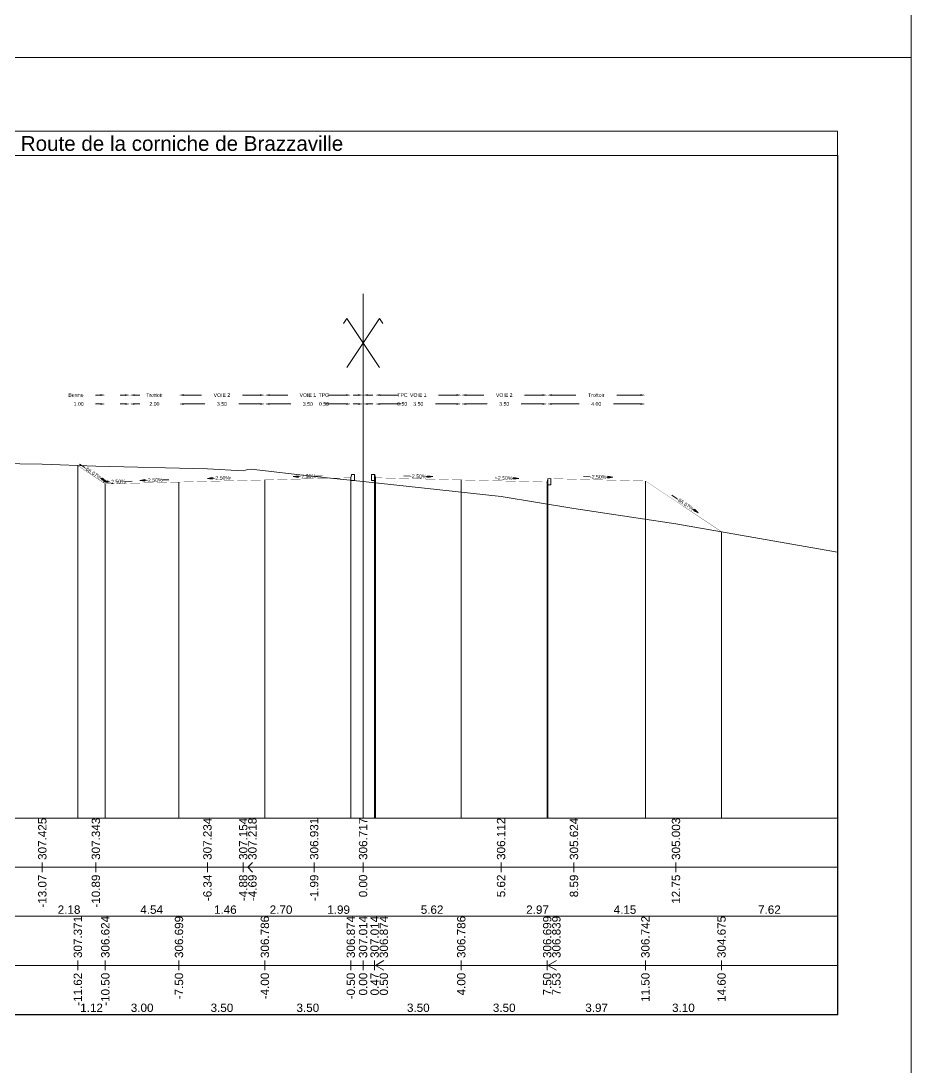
# Model space of a CAD drawing. Extents: x 0 to 74, y -372 to 1003.
# Drawn here: x 23.14 to 59.4, y -329.48 to -286.83 of the extents above; entities that cross this region are included whole.
import ezdxf
from ezdxf.enums import TextEntityAlignment as Align

# ---------------------------------------------------------------- set-up
doc = ezdxf.new("R2010")
doc.units = 0
doc.header["$LTSCALE"] = 2
doc.header["$PDSIZE"] = -0.004
doc.layers.get('0').update_dxf_attribs({"lineweight": 0})
for name, color, linetype, lineweight in [('Route - Profils type - PT DEB TRT BERME', 5, 'Continuous', 0), ('Route - Profils type - PT REM TRT', 5, 'Continuous', 0), ('Route - Route de la corniche de Brazzaville - PT - Cadre_P104', 7, 'Continuous', 0), ('Route - Route de la corniche de Brazzaville - PT - Terrain_P104', 5, 'Continuous', 0)]:
    doc.layers.add(name, color=color, linetype=linetype, lineweight=lineweight)
doc.styles.add('CadreTitre', font='arial.ttf', dxfattribs={"height": 0.003})
doc.styles.add('Cotation', font='arial.ttf')
doc.styles.add('CoteTitre', font='arial.ttf', dxfattribs={"height": 0.0017})
doc.styles.add('CoteTitreA', font='arial.ttf', dxfattribs={"height": 0.0017})
doc.styles.add('CoteVert', font='arial.ttf', dxfattribs={"height": 0.0017})
doc.styles.add('CoteVertA', font='arial.ttf', dxfattribs={"height": 0.0017})
doc.dimstyles.new('BRAZZAVILLE', dxfattribs={"dimtxt": 0.15, "dimasz": 0.2, "dimexe": 0.5, "dimexo": 0.5, "dimgap": 0.5, "dimtad": 0, "dimzin": 0, "dimdsep": 46, "dimtxsty": 'Cotation', "dimsah": 1, "dimcen": 0.1, "dimse1": 1, "dimse2": 1, "dimclrd": 1, "dimclre": 256, "dimclrt": 1, "dimaunit": 2, "dimazin": 0, "dimtfac": 1, "dimtdec": 4, "dimtofl": 0, "dimtmove": 0, "dimatfit": 1, "dimfxl": 1, "dimtolj": 1, "dimtzin": 0, "dimlwd": 0, "dimlwe": 0, "dimarcsym": 0})

# ---------------------------------------------------------------- blocks, each defined once
blk = doc.blocks.new('*D669')
at = {"layer": 'Defpoints', "color": 0, "transparency": 16777216}
for p in [(37.576, -302.444), (37.576, -302.448), (37.076, -305.444)]:
    blk.add_point(p, dxfattribs=at)
at = {"layer": 'Route - Profils type - PT REM TRT', "color": 1, "lineweight": 0, "transparency": 16777216}
for p, q in [((36.876, -302.448), (36.676, -302.448)), ((37.776, -302.448), (37.976, -302.448))]:
    blk.add_line(p, q, dxfattribs=at)
at = {"layer": 'Route - Profils type - PT REM TRT', "color": 1, "transparency": 16777216}
for points in [[(36.876, -302.415), (36.876, -302.481), (37.076, -302.448)], [(37.776, -302.415), (37.776, -302.481), (37.576, -302.448)]]:
    blk.add_solid(points, dxfattribs=at)
at = {"layer": 'Route - Profils type - PT REM TRT', "color": 1, "transparency": 16777216, "insert": (38.671, -302.448), "char_height": 0.15, "attachment_point": 5, "style": 'Cotation'}
blk.add_mtext('\\A1;0.50', dxfattribs=at)
blk = doc.blocks.new('*D670')
at = {"layer": 'Defpoints', "color": 0, "transparency": 16777216}
for p in [(37.576, -302.444), (41.076, -302.444), (41.076, -302.448)]:
    blk.add_point(p, dxfattribs=at)
at = {"layer": 'Route - Profils type - PT REM TRT', "color": 1, "lineweight": 0, "transparency": 16777216}
for p, q in [((37.776, -302.448), (38.632, -302.448)), ((40.876, -302.448), (40.021, -302.448))]:
    blk.add_line(p, q, dxfattribs=at)
at = {"layer": 'Route - Profils type - PT REM TRT', "color": 1, "transparency": 16777216}
for points in [[(37.776, -302.415), (37.776, -302.481), (37.576, -302.448)], [(40.876, -302.415), (40.876, -302.481), (41.076, -302.448)]]:
    blk.add_solid(points, dxfattribs=at)
at = {"layer": 'Route - Profils type - PT REM TRT', "color": 1, "transparency": 16777216, "insert": (39.326, -302.448), "char_height": 0.15, "attachment_point": 5, "style": 'Cotation'}
blk.add_mtext('\\A1;3.50', dxfattribs=at)
blk = doc.blocks.new('*D671')
at = {"layer": 'Defpoints', "color": 0, "transparency": 16777216}
for p in [(41.076, -302.444), (44.576, -302.444), (44.576, -302.448)]:
    blk.add_point(p, dxfattribs=at)
at = {"layer": 'Route - Profils type - PT REM TRT', "color": 1, "lineweight": 0, "transparency": 16777216}
for p, q in [((41.276, -302.448), (42.132, -302.448)), ((44.376, -302.448), (43.521, -302.448))]:
    blk.add_line(p, q, dxfattribs=at)
at = {"layer": 'Route - Profils type - PT REM TRT', "color": 1, "transparency": 16777216}
for points in [[(41.276, -302.415), (41.276, -302.481), (41.076, -302.448)], [(44.376, -302.415), (44.376, -302.481), (44.576, -302.448)]]:
    blk.add_solid(points, dxfattribs=at)
at = {"layer": 'Route - Profils type - PT REM TRT', "color": 1, "transparency": 16777216, "insert": (42.826, -302.448), "char_height": 0.15, "attachment_point": 5, "style": 'Cotation'}
blk.add_mtext('\\A1;3.50', dxfattribs=at)
blk = doc.blocks.new('*D672')
at = {"layer": 'Defpoints', "color": 0, "transparency": 16777216}
for p in [(44.576, -302.444), (48.576, -302.444), (48.576, -302.448)]:
    blk.add_point(p, dxfattribs=at)
at = {"layer": 'Route - Profils type - PT REM TRT', "color": 1, "lineweight": 0, "transparency": 16777216}
for p, q in [((44.776, -302.448), (45.878, -302.448)), ((48.376, -302.448), (47.274, -302.448))]:
    blk.add_line(p, q, dxfattribs=at)
at = {"layer": 'Route - Profils type - PT REM TRT', "color": 1, "transparency": 16777216}
for points in [[(44.776, -302.415), (44.776, -302.481), (44.576, -302.448)], [(48.376, -302.415), (48.376, -302.481), (48.576, -302.448)]]:
    blk.add_solid(points, dxfattribs=at)
at = {"layer": 'Route - Profils type - PT REM TRT', "color": 1, "transparency": 16777216, "insert": (46.576, -302.448), "char_height": 0.15, "attachment_point": 5, "style": 'Cotation'}
blk.add_mtext('\\A1;4.00', dxfattribs=at)
blk = doc.blocks.new('*D673')
at = {"layer": 'Defpoints', "color": 0, "transparency": 16777216}
for p in [(37.576, -302.085), (37.576, -302.644), (37.076, -305.444)]:
    blk.add_point(p, dxfattribs=at)
at = {"layer": 'Route - Profils type - PT REM TRT', "color": 1, "lineweight": 0, "transparency": 16777216}
for p, q in [((36.876, -302.085), (36.676, -302.085)), ((37.776, -302.085), (37.976, -302.085))]:
    blk.add_line(p, q, dxfattribs=at)
at = {"layer": 'Route - Profils type - PT REM TRT', "color": 1, "transparency": 16777216}
for points in [[(36.876, -302.051), (36.876, -302.118), (37.076, -302.085)], [(37.776, -302.051), (37.776, -302.118), (37.576, -302.085)]]:
    blk.add_solid(points, dxfattribs=at)
at = {"layer": 'Route - Profils type - PT REM TRT', "color": 1, "transparency": 16777216, "insert": (38.679, -302.085), "char_height": 0.15, "attachment_point": 5, "style": 'Cotation'}
blk.add_mtext('\\A1;TPC', dxfattribs=at)
blk = doc.blocks.new('*D674')
at = {"layer": 'Defpoints', "color": 0, "transparency": 16777216}
for p in [(41.076, -302.085), (37.576, -302.644), (41.076, -302.444)]:
    blk.add_point(p, dxfattribs=at)
at = {"layer": 'Route - Profils type - PT REM TRT', "color": 1, "lineweight": 0, "transparency": 16777216}
for p, q in [((37.776, -302.085), (38.508, -302.085)), ((40.876, -302.085), (40.144, -302.085))]:
    blk.add_line(p, q, dxfattribs=at)
at = {"layer": 'Route - Profils type - PT REM TRT', "color": 1, "transparency": 16777216}
for points in [[(37.776, -302.051), (37.776, -302.118), (37.576, -302.085)], [(40.876, -302.051), (40.876, -302.118), (41.076, -302.085)]]:
    blk.add_solid(points, dxfattribs=at)
at = {"layer": 'Route - Profils type - PT REM TRT', "color": 1, "transparency": 16777216, "insert": (39.326, -302.085), "char_height": 0.15, "attachment_point": 5, "style": 'Cotation'}
blk.add_mtext('\\A1;VOIE 1', dxfattribs=at)
blk = doc.blocks.new('*D675')
at = {"layer": 'Defpoints', "color": 0, "transparency": 16777216}
for p in [(44.576, -302.085), (41.076, -302.444), (44.576, -302.444)]:
    blk.add_point(p, dxfattribs=at)
at = {"layer": 'Route - Profils type - PT REM TRT', "color": 1, "lineweight": 0, "transparency": 16777216}
for p, q in [((41.276, -302.085), (41.994, -302.085)), ((44.376, -302.085), (43.658, -302.085))]:
    blk.add_line(p, q, dxfattribs=at)
at = {"layer": 'Route - Profils type - PT REM TRT', "color": 1, "transparency": 16777216}
for points in [[(41.276, -302.051), (41.276, -302.118), (41.076, -302.085)], [(44.376, -302.051), (44.376, -302.118), (44.576, -302.085)]]:
    blk.add_solid(points, dxfattribs=at)
at = {"layer": 'Route - Profils type - PT REM TRT', "color": 1, "transparency": 16777216, "insert": (42.826, -302.085), "char_height": 0.15, "attachment_point": 5, "style": 'Cotation'}
blk.add_mtext('\\A1;VOIE 2', dxfattribs=at)
blk = doc.blocks.new('*D676')
at = {"layer": 'Defpoints', "color": 0, "transparency": 16777216}
for p in [(48.576, -302.085), (44.576, -302.444), (48.576, -302.444)]:
    blk.add_point(p, dxfattribs=at)
at = {"layer": 'Route - Profils type - PT REM TRT', "color": 1, "lineweight": 0, "transparency": 16777216}
for p, q in [((44.776, -302.085), (45.745, -302.085)), ((48.376, -302.085), (47.407, -302.085))]:
    blk.add_line(p, q, dxfattribs=at)
at = {"layer": 'Route - Profils type - PT REM TRT', "color": 1, "transparency": 16777216}
for points in [[(44.776, -302.051), (44.776, -302.118), (44.576, -302.085)], [(48.376, -302.051), (48.376, -302.118), (48.576, -302.085)]]:
    blk.add_solid(points, dxfattribs=at)
at = {"layer": 'Route - Profils type - PT REM TRT', "color": 1, "transparency": 16777216, "insert": (46.576, -302.085), "char_height": 0.15, "attachment_point": 5, "style": 'Cotation'}
blk.add_mtext('\\A1;Trottoir', dxfattribs=at)
blk = doc.blocks.new('MENSURA_COTEPENTE_197')
at = {"layer": 'Route - Profils type - PT REM TRT', "linetype": 'Continuous', "lineweight": 0}
blk.add_hatch(color=1, dxfattribs=at).paths.add_polyline_path([(0.19859, -5.96555), (0.1996, -5.9654), (0.1986, -5.9652)])
at = {"layer": 'Route - Profils type - PT REM TRT', "color": 1, "linetype": 'Continuous', "lineweight": 0}
for p, q in [((0.19499, -5.96528), (0.19369, -5.96525)), ((0.1986, -5.96537), (0.1983, -5.96537))]:
    blk.add_line(p, q, dxfattribs=at)
at = {"layer": 'Route - Profils type - PT REM TRT', "color": 1, "linetype": 'Continuous', "lineweight": 0, "flags": 128}
blk.add_lwpolyline([(0.19859, -5.96555), (0.1996, -5.9654), (0.1986, -5.9652), (0.19859, -5.96555)], close=True, dxfattribs=at)
at = {"layer": 'Route - Profils type - PT REM TRT', "color": 1, "style": 'Cotation'}
blk.add_text('-2.50%', height=0.00075, rotation=358.5679, dxfattribs=at).set_placement((0.19664, -5.96533), align=Align.MIDDLE_CENTER)
blk = doc.blocks.new('MENSURA_COTEPENTE_198')
at = {"layer": 'Route - Profils type - PT REM TRT', "linetype": 'Continuous', "lineweight": 0}
blk.add_hatch(color=1, dxfattribs=at).paths.add_polyline_path([(0.2161, -5.9659), (0.2171, -5.96575), (0.21611, -5.96555)])
at = {"layer": 'Route - Profils type - PT REM TRT', "color": 1, "linetype": 'Continuous', "lineweight": 0}
for p, q in [((0.21249, -5.96564), (0.21236, -5.96563)), ((0.2161, -5.96573), (0.2158, -5.96572))]:
    blk.add_line(p, q, dxfattribs=at)
at = {"layer": 'Route - Profils type - PT REM TRT', "color": 1, "linetype": 'Continuous', "lineweight": 0, "flags": 128}
blk.add_lwpolyline([(0.2161, -5.9659), (0.2171, -5.96575), (0.21611, -5.96555), (0.2161, -5.9659)], close=True, dxfattribs=at)
at = {"layer": 'Route - Profils type - PT REM TRT', "color": 1, "style": 'Cotation'}
blk.add_text('-2.50%', height=0.00075, rotation=358.5679, dxfattribs=at).set_placement((0.21415, -5.96568), align=Align.MIDDLE_CENTER)
blk = doc.blocks.new('MENSURA_COTEPENTE_199')
at = {"layer": 'Route - Profils type - PT REM TRT', "linetype": 'Continuous', "lineweight": 0}
blk.add_hatch(color=1, dxfattribs=at).paths.add_polyline_path([(0.25272, -5.97236), (0.25365, -5.97276), (0.25292, -5.97206)])
at = {"layer": 'Route - Profils type - PT REM TRT', "color": 1, "linetype": 'Continuous', "lineweight": 0}
for p, q in [((0.24934, -5.96989), (0.24826, -5.96917)), ((0.25282, -5.97221), (0.25257, -5.97204))]:
    blk.add_line(p, q, dxfattribs=at)
at = {"layer": 'Route - Profils type - PT REM TRT', "color": 1, "linetype": 'Continuous', "lineweight": 0, "flags": 128}
blk.add_lwpolyline([(0.25272, -5.97236), (0.25365, -5.97276), (0.25292, -5.97206), (0.25272, -5.97236)], close=True, dxfattribs=at)
at = {"layer": 'Route - Profils type - PT REM TRT', "color": 1, "style": 'Cotation'}
blk.add_text('-66.67%', height=0.00075, rotation=326.3098, dxfattribs=at).set_placement((0.25096, -5.97097), align=Align.MIDDLE_CENTER)
blk = doc.blocks.new('MENSURA_COTEPENTE_200')
at = {"layer": 'Route - Profils type - PT REM TRT', "linetype": 'Continuous', "lineweight": 0}
blk.add_hatch(color=1, dxfattribs=at).paths.add_polyline_path([(0.23522, -5.96568), (0.23623, -5.96552), (0.23523, -5.96532)])
at = {"layer": 'Route - Profils type - PT REM TRT', "color": 1, "linetype": 'Continuous', "lineweight": 0}
for p, q in [((0.23161, -5.96541), (0.23031, -5.96538)), ((0.23523, -5.9655), (0.23493, -5.96549))]:
    blk.add_line(p, q, dxfattribs=at)
at = {"layer": 'Route - Profils type - PT REM TRT', "color": 1, "linetype": 'Continuous', "lineweight": 0, "flags": 128}
blk.add_lwpolyline([(0.23522, -5.96568), (0.23623, -5.96552), (0.23523, -5.96532), (0.23522, -5.96568)], close=True, dxfattribs=at)
at = {"layer": 'Route - Profils type - PT REM TRT', "color": 1, "style": 'Cotation'}
blk.add_text('-2.50%', height=0.00075, rotation=358.5679, dxfattribs=at).set_placement((0.23327, -5.96545), align=Align.MIDDLE_CENTER)
blk = doc.blocks.new('T2', base_point=(-6.713, 11.473))
at = {"linetype": 'Continuous', "flags": 128}
blk.add_lwpolyline([(-6.837, 11.703), (-6.863, 11.583), (-6.863, 11.473), (-6.713, 11.473), (-6.713, 11.723), (-6.818, 11.719, 0.339869)], format="xyb", close=True, dxfattribs=at)
blk = doc.blocks.new('T2__mirroredMSX', base_point=(-6.713, 11.473))
at = {"linetype": 'Continuous', "flags": 128}
blk.add_lwpolyline([(-6.837, 11.703), (-6.863, 11.583), (-6.863, 11.473), (-6.713, 11.473), (-6.713, 11.723), (-6.818, 11.719, 0.339869)], format="xyb", close=True, dxfattribs=at)
blk = doc.blocks.new('*D681')
at = {"layer": 'Defpoints', "color": 0, "transparency": 16777216}
for p in [(36.576, -302.444), (36.576, -302.448), (37.076, -305.444)]:
    blk.add_point(p, dxfattribs=at)
at = {"layer": 'Route - Profils type - PT DEB TRT BERME', "color": 1, "lineweight": 0, "transparency": 16777216}
for p, q in [((36.376, -302.448), (36.176, -302.448)), ((37.276, -302.448), (37.476, -302.448))]:
    blk.add_line(p, q, dxfattribs=at)
at = {"layer": 'Route - Profils type - PT DEB TRT BERME', "color": 1, "transparency": 16777216}
for points in [[(36.376, -302.415), (36.376, -302.481), (36.576, -302.448)], [(37.276, -302.415), (37.276, -302.481), (37.076, -302.448)]]:
    blk.add_solid(points, dxfattribs=at)
at = {"layer": 'Route - Profils type - PT DEB TRT BERME', "color": 1, "transparency": 16777216, "insert": (35.481, -302.448), "char_height": 0.15, "attachment_point": 5, "style": 'Cotation'}
blk.add_mtext('\\A1;0.50', dxfattribs=at)
blk = doc.blocks.new('*D682')
at = {"layer": 'Defpoints', "color": 0, "transparency": 16777216}
for p in [(33.076, -302.444), (33.076, -302.448), (36.576, -302.444)]:
    blk.add_point(p, dxfattribs=at)
at = {"layer": 'Route - Profils type - PT DEB TRT BERME', "color": 1, "lineweight": 0, "transparency": 16777216}
for p, q in [((33.276, -302.448), (34.132, -302.448)), ((36.376, -302.448), (35.521, -302.448))]:
    blk.add_line(p, q, dxfattribs=at)
at = {"layer": 'Route - Profils type - PT DEB TRT BERME', "color": 1, "transparency": 16777216}
for points in [[(33.276, -302.415), (33.276, -302.481), (33.076, -302.448)], [(36.376, -302.415), (36.376, -302.481), (36.576, -302.448)]]:
    blk.add_solid(points, dxfattribs=at)
at = {"layer": 'Route - Profils type - PT DEB TRT BERME', "color": 1, "transparency": 16777216, "insert": (34.826, -302.448), "char_height": 0.15, "attachment_point": 5, "style": 'Cotation'}
blk.add_mtext('\\A1;3.50', dxfattribs=at)
blk = doc.blocks.new('*D683')
at = {"layer": 'Defpoints', "color": 0, "transparency": 16777216}
for p in [(29.576, -302.444), (29.576, -302.448), (33.076, -302.444)]:
    blk.add_point(p, dxfattribs=at)
at = {"layer": 'Route - Profils type - PT DEB TRT BERME', "color": 1, "lineweight": 0, "transparency": 16777216}
for p, q in [((29.776, -302.448), (30.632, -302.448)), ((32.876, -302.448), (32.021, -302.448))]:
    blk.add_line(p, q, dxfattribs=at)
at = {"layer": 'Route - Profils type - PT DEB TRT BERME', "color": 1, "transparency": 16777216}
for points in [[(29.776, -302.415), (29.776, -302.481), (29.576, -302.448)], [(32.876, -302.415), (32.876, -302.481), (33.076, -302.448)]]:
    blk.add_solid(points, dxfattribs=at)
at = {"layer": 'Route - Profils type - PT DEB TRT BERME', "color": 1, "transparency": 16777216, "insert": (31.326, -302.448), "char_height": 0.15, "attachment_point": 5, "style": 'Cotation'}
blk.add_mtext('\\A1;3.50', dxfattribs=at)
blk = doc.blocks.new('*D684')
at = {"layer": 'Defpoints', "color": 0, "transparency": 16777216}
for p in [(36.576, -302.085), (36.576, -302.644), (37.076, -305.444)]:
    blk.add_point(p, dxfattribs=at)
at = {"layer": 'Route - Profils type - PT DEB TRT BERME', "color": 1, "lineweight": 0, "transparency": 16777216}
for p, q in [((36.376, -302.085), (36.176, -302.085)), ((37.276, -302.085), (37.476, -302.085))]:
    blk.add_line(p, q, dxfattribs=at)
at = {"layer": 'Route - Profils type - PT DEB TRT BERME', "color": 1, "transparency": 16777216}
for points in [[(36.376, -302.051), (36.376, -302.118), (36.576, -302.085)], [(37.276, -302.051), (37.276, -302.118), (37.076, -302.085)]]:
    blk.add_solid(points, dxfattribs=at)
at = {"layer": 'Route - Profils type - PT DEB TRT BERME', "color": 1, "transparency": 16777216, "insert": (35.473, -302.085), "char_height": 0.15, "attachment_point": 5, "style": 'Cotation'}
blk.add_mtext('\\A1;TPC', dxfattribs=at)
blk = doc.blocks.new('*D685')
at = {"layer": 'Defpoints', "color": 0, "transparency": 16777216}
for p in [(33.076, -302.085), (33.076, -302.444), (36.576, -302.644)]:
    blk.add_point(p, dxfattribs=at)
at = {"layer": 'Route - Profils type - PT DEB TRT BERME', "color": 1, "lineweight": 0, "transparency": 16777216}
for p, q in [((33.276, -302.085), (34.008, -302.085)), ((36.376, -302.085), (35.644, -302.085))]:
    blk.add_line(p, q, dxfattribs=at)
at = {"layer": 'Route - Profils type - PT DEB TRT BERME', "color": 1, "transparency": 16777216}
for points in [[(33.276, -302.051), (33.276, -302.118), (33.076, -302.085)], [(36.376, -302.051), (36.376, -302.118), (36.576, -302.085)]]:
    blk.add_solid(points, dxfattribs=at)
at = {"layer": 'Route - Profils type - PT DEB TRT BERME', "color": 1, "transparency": 16777216, "insert": (34.826, -302.085), "char_height": 0.15, "attachment_point": 5, "style": 'Cotation'}
blk.add_mtext('\\A1;VOIE 1', dxfattribs=at)
blk = doc.blocks.new('*D686')
at = {"layer": 'Defpoints', "color": 0, "transparency": 16777216}
for p in [(29.576, -302.085), (29.576, -302.444), (33.076, -302.444)]:
    blk.add_point(p, dxfattribs=at)
at = {"layer": 'Route - Profils type - PT DEB TRT BERME', "color": 1, "lineweight": 0, "transparency": 16777216}
for p, q in [((29.776, -302.085), (30.494, -302.085)), ((32.876, -302.085), (32.158, -302.085))]:
    blk.add_line(p, q, dxfattribs=at)
at = {"layer": 'Route - Profils type - PT DEB TRT BERME', "color": 1, "transparency": 16777216}
for points in [[(29.776, -302.051), (29.776, -302.118), (29.576, -302.085)], [(32.876, -302.051), (32.876, -302.118), (33.076, -302.085)]]:
    blk.add_solid(points, dxfattribs=at)
at = {"layer": 'Route - Profils type - PT DEB TRT BERME', "color": 1, "transparency": 16777216, "insert": (31.326, -302.085), "char_height": 0.15, "attachment_point": 5, "style": 'Cotation'}
blk.add_mtext('\\A1;VOIE 2', dxfattribs=at)
blk = doc.blocks.new('*D687')
at = {"layer": 'Defpoints', "color": 0, "transparency": 16777216}
for p in [(27.576, -302.085), (27.576, -302.444), (29.576, -302.444)]:
    blk.add_point(p, dxfattribs=at)
at = {"layer": 'Route - Profils type - PT DEB TRT BERME', "color": 1, "lineweight": 0, "transparency": 16777216}
for p, q in [((27.376, -302.085), (27.176, -302.085)), ((29.776, -302.085), (29.976, -302.085))]:
    blk.add_line(p, q, dxfattribs=at)
at = {"layer": 'Route - Profils type - PT DEB TRT BERME', "color": 1, "transparency": 16777216}
for points in [[(27.376, -302.051), (27.376, -302.118), (27.576, -302.085)], [(29.776, -302.051), (29.776, -302.118), (29.576, -302.085)]]:
    blk.add_solid(points, dxfattribs=at)
at = {"layer": 'Route - Profils type - PT DEB TRT BERME', "color": 1, "transparency": 16777216, "insert": (28.576, -302.085), "char_height": 0.15, "attachment_point": 5, "style": 'Cotation'}
blk.add_mtext('\\A1;Trottoir', dxfattribs=at)
blk = doc.blocks.new('*D688')
at = {"layer": 'Defpoints', "color": 0, "transparency": 16777216}
for p in [(26.576, -302.085), (26.576, -302.444), (27.576, -302.444)]:
    blk.add_point(p, dxfattribs=at)
at = {"layer": 'Route - Profils type - PT DEB TRT BERME', "color": 1, "lineweight": 0, "transparency": 16777216}
for p, q in [((26.376, -302.085), (26.176, -302.085)), ((27.776, -302.085), (27.976, -302.085))]:
    blk.add_line(p, q, dxfattribs=at)
at = {"layer": 'Route - Profils type - PT DEB TRT BERME', "color": 1, "transparency": 16777216}
for points in [[(26.376, -302.051), (26.376, -302.118), (26.576, -302.085)], [(27.776, -302.051), (27.776, -302.118), (27.576, -302.085)]]:
    blk.add_solid(points, dxfattribs=at)
at = {"layer": 'Route - Profils type - PT DEB TRT BERME', "color": 1, "transparency": 16777216, "insert": (25.379, -302.085), "char_height": 0.15, "attachment_point": 5, "style": 'Cotation'}
blk.add_mtext('\\A1;Berme', dxfattribs=at)
blk = doc.blocks.new('*D689')
at = {"layer": 'Defpoints', "color": 0, "transparency": 16777216}
for p in [(27.576, -302.444), (27.576, -302.448), (29.576, -302.444)]:
    blk.add_point(p, dxfattribs=at)
at = {"layer": 'Route - Profils type - PT DEB TRT BERME', "color": 1, "lineweight": 0, "transparency": 16777216}
for p, q in [((27.376, -302.448), (27.176, -302.448)), ((29.776, -302.448), (29.976, -302.448))]:
    blk.add_line(p, q, dxfattribs=at)
at = {"layer": 'Route - Profils type - PT DEB TRT BERME', "color": 1, "transparency": 16777216}
for points in [[(27.376, -302.415), (27.376, -302.481), (27.576, -302.448)], [(29.776, -302.415), (29.776, -302.481), (29.576, -302.448)]]:
    blk.add_solid(points, dxfattribs=at)
at = {"layer": 'Route - Profils type - PT DEB TRT BERME', "color": 1, "transparency": 16777216, "insert": (28.576, -302.448), "char_height": 0.15, "attachment_point": 5, "style": 'Cotation'}
blk.add_mtext('\\A1;2.00', dxfattribs=at)
blk = doc.blocks.new('*D690')
at = {"layer": 'Defpoints', "color": 0, "transparency": 16777216}
for p in [(26.576, -302.444), (26.576, -302.448), (27.576, -302.444)]:
    blk.add_point(p, dxfattribs=at)
at = {"layer": 'Route - Profils type - PT DEB TRT BERME', "color": 1, "lineweight": 0, "transparency": 16777216}
for p, q in [((26.376, -302.448), (26.176, -302.448)), ((27.776, -302.448), (27.976, -302.448))]:
    blk.add_line(p, q, dxfattribs=at)
at = {"layer": 'Route - Profils type - PT DEB TRT BERME', "color": 1, "transparency": 16777216}
for points in [[(26.376, -302.415), (26.376, -302.481), (26.576, -302.448)], [(27.776, -302.415), (27.776, -302.481), (27.576, -302.448)]]:
    blk.add_solid(points, dxfattribs=at)
at = {"layer": 'Route - Profils type - PT DEB TRT BERME', "color": 1, "transparency": 16777216, "insert": (25.489, -302.448), "char_height": 0.15, "attachment_point": 5, "style": 'Cotation'}
blk.add_mtext('\\A1;1.00', dxfattribs=at)
blk = doc.blocks.new('MENSURA_COTEPENTE_201')
at = {"layer": 'Route - Profils type - PT DEB TRT BERME', "linetype": 'Continuous', "lineweight": 0}
blk.add_hatch(color=1, dxfattribs=at).paths.add_polyline_path([(0.17217, -5.96555), (0.17116, -5.9654), (0.17216, -5.9652)])
at = {"layer": 'Route - Profils type - PT DEB TRT BERME', "color": 1, "linetype": 'Continuous', "lineweight": 0}
for p, q in [((0.17577, -5.96528), (0.17707, -5.96525)), ((0.17216, -5.96537), (0.17246, -5.96537))]:
    blk.add_line(p, q, dxfattribs=at)
at = {"layer": 'Route - Profils type - PT DEB TRT BERME', "color": 1, "linetype": 'Continuous', "lineweight": 0, "flags": 128}
blk.add_lwpolyline([(0.17217, -5.96555), (0.17116, -5.9654), (0.17216, -5.9652), (0.17217, -5.96555)], close=True, dxfattribs=at)
at = {"layer": 'Route - Profils type - PT DEB TRT BERME', "color": 1, "style": 'Cotation'}
blk.add_text('-2.50%', height=0.00075, rotation=-358.5679, dxfattribs=at).set_placement((0.17412, -5.96533), align=Align.MIDDLE_CENTER)
blk = doc.blocks.new('MENSURA_COTEPENTE_202')
at = {"layer": 'Route - Profils type - PT DEB TRT BERME', "linetype": 'Continuous', "lineweight": 0}
blk.add_hatch(color=1, dxfattribs=at).paths.add_polyline_path([(0.15466, -5.9659), (0.15366, -5.96575), (0.15465, -5.96555)])
at = {"layer": 'Route - Profils type - PT DEB TRT BERME', "color": 1, "linetype": 'Continuous', "lineweight": 0}
for p, q in [((0.15466, -5.96573), (0.15496, -5.96572)), ((0.15827, -5.96564), (0.1584, -5.96563))]:
    blk.add_line(p, q, dxfattribs=at)
at = {"layer": 'Route - Profils type - PT DEB TRT BERME', "color": 1, "linetype": 'Continuous', "lineweight": 0, "flags": 128}
blk.add_lwpolyline([(0.15466, -5.9659), (0.15366, -5.96575), (0.15465, -5.96555), (0.15466, -5.9659)], close=True, dxfattribs=at)
at = {"layer": 'Route - Profils type - PT DEB TRT BERME', "color": 1, "style": 'Cotation'}
blk.add_text('-2.50%', height=0.00075, rotation=-358.5679, dxfattribs=at).set_placement((0.15661, -5.96568), align=Align.MIDDLE_CENTER)
blk = doc.blocks.new('MENSURA_COTEPENTE_203')
at = {"layer": 'Route - Profils type - PT DEB TRT BERME', "linetype": 'Continuous', "lineweight": 0}
blk.add_hatch(color=1, dxfattribs=at).paths.add_polyline_path([(0.1323, -5.96572), (0.13303, -5.96642), (0.1321, -5.96602)])
at = {"layer": 'Route - Profils type - PT DEB TRT BERME', "color": 1, "linetype": 'Continuous', "lineweight": 0}
for p, q in [((0.12872, -5.96355), (0.12764, -5.96283)), ((0.1322, -5.96587), (0.13195, -5.9657))]:
    blk.add_line(p, q, dxfattribs=at)
at = {"layer": 'Route - Profils type - PT DEB TRT BERME', "color": 1, "linetype": 'Continuous', "lineweight": 0, "flags": 128}
blk.add_lwpolyline([(0.1323, -5.96572), (0.13303, -5.96642), (0.1321, -5.96602), (0.1323, -5.96572)], close=True, dxfattribs=at)
at = {"layer": 'Route - Profils type - PT DEB TRT BERME', "color": 1, "style": 'Cotation'}
blk.add_text('-66.67%', height=0.00075, rotation=-33.6902, dxfattribs=at).set_placement((0.13034, -5.96463), align=Align.MIDDLE_CENTER)
blk = doc.blocks.new('MENSURA_COTEPENTE_204')
at = {"layer": 'Route - Profils type - PT DEB TRT BERME', "linetype": 'Continuous', "lineweight": 0}
blk.add_hatch(color=1, dxfattribs=at).paths.add_polyline_path([(0.14092, -5.96631), (0.13991, -5.96616), (0.14091, -5.96596)])
at = {"layer": 'Route - Profils type - PT DEB TRT BERME', "color": 1, "linetype": 'Continuous', "lineweight": 0}
for p, q in [((0.14091, -5.96614), (0.14121, -5.96613)), ((0.14452, -5.96605), (0.14582, -5.96602))]:
    blk.add_line(p, q, dxfattribs=at)
at = {"layer": 'Route - Profils type - PT DEB TRT BERME', "color": 1, "linetype": 'Continuous', "lineweight": 0, "flags": 128}
blk.add_lwpolyline([(0.14092, -5.96631), (0.13991, -5.96616), (0.14091, -5.96596), (0.14092, -5.96631)], close=True, dxfattribs=at)
at = {"layer": 'Route - Profils type - PT DEB TRT BERME', "color": 1, "style": 'Cotation'}
blk.add_text('-2.50%', height=0.00075, rotation=-358.5679, dxfattribs=at).set_placement((0.14287, -5.96609), align=Align.MIDDLE_CENTER)
blk = doc.blocks.new('MENSURA_COTEPENTE_205')
at = {"layer": 'Route - Profils type - PT DEB TRT BERME', "linetype": 'Continuous', "lineweight": 0}
blk.add_hatch(color=1, dxfattribs=at).paths.add_polyline_path([(0.13342, -5.96662), (0.13241, -5.96647), (0.13341, -5.96627)])
at = {"layer": 'Route - Profils type - PT DEB TRT BERME', "color": 1, "linetype": 'Continuous', "lineweight": 0}
for p, q in [((0.13341, -5.96645), (0.13371, -5.96644)), ((0.13703, -5.96636), (0.13832, -5.96632))]:
    blk.add_line(p, q, dxfattribs=at)
at = {"layer": 'Route - Profils type - PT DEB TRT BERME', "color": 1, "linetype": 'Continuous', "lineweight": 0, "flags": 128}
blk.add_lwpolyline([(0.13342, -5.96662), (0.13241, -5.96647), (0.13341, -5.96627), (0.13342, -5.96662)], close=True, dxfattribs=at)
at = {"layer": 'Route - Profils type - PT DEB TRT BERME', "color": 1, "style": 'Cotation'}
blk.add_text('-2.50%', height=0.00075, rotation=-358.5679, dxfattribs=at).set_placement((0.13537, -5.9664), align=Align.MIDDLE_CENTER)

msp = doc.modelspace()

# ---------------------------------------------------------------- linework, layer by layer
at = {"flags": 128}
for points in [[(0, -288.33), (0, -246.33), (59.4, -246.33), (59.4, -288.33)], [(0, -330.33), (0, -288.33), (59.4, -288.33), (59.4, -330.33)], [(3, -327.33), (3, -291.33), (56.4, -291.33), (56.4, -327.33)]]:
    msp.add_lwpolyline(points, close=True, dxfattribs=at)
at = {"layer": 'Route - Profils type - PT DEB TRT BERME', "color": 1, "linetype": 'Continuous', "flags": 128}
msp.add_lwpolyline([(37.076, -305.316, 0.01, 0.01, 0), (36.726, -305.316, 0.01, 0.01, 0), (36.606, -305.316, 0.01, 0.01, 0), (36.576, -305.456, 0.01, 0.01, 0), (33.076, -305.544, 0.01, 0.01, 0), (29.576, -305.631, 0.01, 0.01, 0), (26.576, -305.706, 0.01, 0.01, 0), (25.455, -304.959, 0.01, 0.01, 0)], format="xyseb", dxfattribs=at)
at = {"layer": 'Route - Profils type - PT REM TRT', "color": 1, "linetype": 'Continuous', "flags": 128}
msp.add_lwpolyline([(37.076, -305.316, 0.01, 0.01, 0), (37.426, -305.316, 0.01, 0.01, 0), (37.546, -305.316, 0.01, 0.01, 0), (37.576, -305.456, 0.01, 0.01, 0), (41.076, -305.544, 0.01, 0.01, 0), (44.576, -305.631, 0.01, 0.01, 0), (44.606, -305.491, 0.01, 0.01, 0), (44.726, -305.491, 0.01, 0.01, 0), (48.576, -305.588, 0.01, 0.01, 0), (51.677, -307.655, 0.01, 0.01, 0)], format="xyseb", dxfattribs=at)
at = {"layer": 'Route - Route de la corniche de Brazzaville - PT - Cadre_P104', "color": 7, "linetype": 'Continuous'}
for p, q in [((37.076, -301.961), (37.076, -297.961)), ((36.276, -299.161), (36.409, -298.961)), ((37.743, -300.961), (36.409, -298.961)), ((36.409, -300.961), (37.743, -298.961)), ((37.876, -299.161), (37.743, -298.961)), ((37.076, -319.33), (37.076, -301.961)), ((25.455, -319.33), (25.455, -304.959)), ((25.455, -319.33), (25.455, -304.959)), ((26.576, -319.33), (26.576, -305.706)), ((26.576, -319.33), (26.576, -305.706)), ((29.576, -319.33), (29.576, -305.631)), ((29.576, -319.33), (29.576, -305.631)), ((33.076, -319.33), (33.076, -305.544)), ((33.076, -319.33), (33.076, -305.544)), ((36.576, -319.33), (36.576, -305.456)), ((36.576, -319.33), (36.576, -305.456)), ((37.076, -319.33), (37.076, -305.316)), ((37.076, -319.33), (37.076, -305.316)), ((37.546, -319.33), (37.546, -305.316)), ((37.546, -319.33), (37.546, -305.316)), ((37.576, -319.33), (37.576, -305.456)), ((37.576, -319.33), (37.576, -305.456)), ((41.076, -319.33), (41.076, -305.544)), ((41.076, -319.33), (41.076, -305.544)), ((44.576, -319.33), (44.576, -305.631)), ((44.576, -319.33), (44.576, -305.631)), ((44.606, -319.33), (44.606, -305.491)), ((44.606, -319.33), (44.606, -305.491)), ((48.576, -319.33), (48.576, -305.588)), ((48.576, -319.33), (48.576, -305.588)), ((51.677, -319.33), (51.677, -307.655)), ((51.677, -319.33), (51.677, -307.655)), ((56.4, -319.33), (3, -319.33)), ((56.4, -321.33), (11, -321.33)), ((56.4, -323.33), (3, -323.33)), ((56.4, -323.33), (3, -323.33)), ((56.4, -323.33), (3, -323.33)), ((56.4, -323.33), (3, -323.33)), ((56.4, -323.33), (3, -323.33)), ((56.4, -323.33), (3, -323.33)), ((56.4, -323.33), (3, -323.33)), ((56.4, -325.33), (11, -325.33)), ((25.455, -325.13), (25.455, -325.33)), ((25.455, -325.53), (25.455, -325.33)), ((26.576, -325.13), (26.576, -325.33)), ((26.576, -325.53), (26.576, -325.33)), ((29.576, -325.13), (29.576, -325.33)), ((29.576, -325.53), (29.576, -325.33)), ((33.076, -325.13), (33.076, -325.33)), ((33.076, -325.53), (33.076, -325.33)), ((36.576, -325.13), (36.576, -325.33)), ((36.576, -325.53), (36.576, -325.33)), ((37.076, -325.13), (37.076, -325.33)), ((37.076, -325.53), (37.076, -325.33)), ((37.546, -325.13), (37.546, -325.33)), ((37.546, -325.53), (37.546, -325.33)), ((37.92, -325.13), (37.576, -325.33)), ((37.92, -325.53), (37.576, -325.33)), ((41.076, -325.13), (41.076, -325.33)), ((41.076, -325.53), (41.076, -325.33)), ((44.576, -325.13), (44.576, -325.33)), ((44.576, -325.53), (44.576, -325.33)), ((44.95, -325.13), (44.606, -325.33)), ((44.95, -325.53), (44.606, -325.33)), ((48.576, -325.13), (48.576, -325.33)), ((48.576, -325.53), (48.576, -325.33)), ((51.677, -325.13), (51.677, -325.33)), ((51.677, -325.53), (51.677, -325.33)), ((56.4, -327.33), (3, -327.33)), ((56.4, -327.33), (3, -327.33)), ((56.4, -327.33), (3, -327.33)), ((56.4, -327.33), (3, -327.33)), ((56.4, -327.33), (3, -327.33)), ((56.4, -327.33), (3, -327.33))]:
    msp.add_line(p, q, dxfattribs=at)
at = {"layer": 'Route - Route de la corniche de Brazzaville - PT - Cadre_P104', "color": 114, "linetype": 'Continuous'}
for p, q in [((24.008, -321.13), (24.008, -321.33)), ((24.008, -321.53), (24.008, -321.33)), ((26.191, -321.13), (26.191, -321.33)), ((26.191, -321.53), (26.191, -321.33)), ((30.735, -321.13), (30.735, -321.33)), ((30.735, -321.53), (30.735, -321.33)), ((32.193, -321.13), (32.193, -321.33)), ((32.193, -321.53), (32.193, -321.33)), ((32.567, -321.13), (32.387, -321.33)), ((32.567, -321.53), (32.387, -321.33)), ((35.084, -321.13), (35.084, -321.33)), ((35.084, -321.53), (35.084, -321.33)), ((37.076, -321.13), (37.076, -321.33)), ((37.076, -321.53), (37.076, -321.33)), ((42.698, -321.13), (42.698, -321.33)), ((42.698, -321.53), (42.698, -321.33)), ((45.668, -321.13), (45.668, -321.33)), ((45.668, -321.53), (45.668, -321.33)), ((49.822, -321.13), (49.822, -321.33)), ((49.822, -321.53), (49.822, -321.33))]:
    msp.add_line(p, q, dxfattribs=at)
at = {"layer": 'Route - Route de la corniche de Brazzaville - PT - Cadre_P104', "flags": 128}
msp.add_lwpolyline([(2.99, -327.34), (2.99, -292.32), (56.41, -292.32), (56.41, -327.34)], close=True, dxfattribs=at)
at = {"layer": 'Route - Route de la corniche de Brazzaville - PT - Terrain_P104', "color": 114, "linetype": 'Continuous', "flags": 128}
msp.add_lwpolyline([(11, -304.67), (12.376, -304.703), (13.366, -304.735), (15.284, -304.744), (21.26, -304.856), (24.008, -304.905), (26.191, -304.987), (30.735, -305.096), (32.193, -305.176), (32.387, -305.112), (32.517, -305.102), (35.084, -305.399), (37.076, -305.613), (42.698, -306.218), (45.668, -306.706), (49.822, -307.327), (56.4, -308.488)], dxfattribs=at)
msp.add_lwpolyline([(11, -304.67), (12.376, -304.703), (13.366, -304.735), (15.284, -304.744), (21.26, -304.856), (24.008, -304.905), (26.191, -304.987), (30.735, -305.096), (32.193, -305.176), (32.387, -305.112), (32.517, -305.102), (35.084, -305.399), (37.076, -305.613), (42.698, -306.218), (45.668, -306.706), (49.822, -307.327), (56.4, -308.488)], dxfattribs=at)

# ---------------------------------------------------------------- block references
at = {"layer": 'Route - Profils type - PT DEB TRT BERME', "xscale": 200, "yscale": 200, "zscale": 200}
for name in ['MENSURA_COTEPENTE_203', 'MENSURA_COTEPENTE_205', 'MENSURA_COTEPENTE_204', 'MENSURA_COTEPENTE_202', 'MENSURA_COTEPENTE_201']:
    msp.add_blockref(name, (0, 887.67), dxfattribs=at)
at = {"layer": 'Route - Profils type - PT DEB TRT BERME', "zscale": 200}
msp.add_blockref('T2', (36.726, -305.566), dxfattribs=at)
at = {"layer": 'Route - Profils type - PT REM TRT', "xscale": -1, "zscale": 200}
msp.add_blockref('T2__mirroredMSX', (37.426, -305.566), dxfattribs=at)
at = {"layer": 'Route - Profils type - PT REM TRT', "xscale": 200, "yscale": 200, "zscale": 200}
for name in ['MENSURA_COTEPENTE_197', 'MENSURA_COTEPENTE_198', 'MENSURA_COTEPENTE_200', 'MENSURA_COTEPENTE_199']:
    msp.add_blockref(name, (0, 887.67), dxfattribs=at)
at = {"layer": 'Route - Profils type - PT REM TRT', "zscale": 200}
msp.add_blockref('T2', (44.726, -305.741), dxfattribs=at)

# ---------------------------------------------------------------- texts
at = {"color": 7, "style": 'CadreTitre'}
msp.add_text('Route de la corniche de Brazzaville', height=0.6, dxfattribs=at).set_placement((29.7, -291.53), align=Align.TOP_CENTER)
at = {"layer": 'Route - Route de la corniche de Brazzaville - PT - Cadre_P104', "color": 114, "style": 'CoteVert'}
for s, p in [('307.425', (24.008, -321.03)), ('307.343', (26.191, -321.03)), ('307.234', (30.735, -321.03)), ('307.154', (32.193, -321.03)), ('307.218', (32.567, -321.03)), ('306.931', (35.084, -321.03)), ('306.717', (37.076, -321.03)), ('306.112', (42.698, -321.03)), ('305.624', (45.668, -321.03)), ('305.003', (49.822, -321.03))]:
    msp.add_text(s, height=0.34, rotation=90, dxfattribs=at).set_placement(p, align=Align.MIDDLE_LEFT)
for s, p in [('-13.07', (24.008, -321.63)), ('-10.89', (26.191, -321.63)), ('-6.34', (30.735, -321.63)), ('-4.88', (32.193, -321.63)), ('-4.69', (32.567, -321.63)), ('-1.99', (35.084, -321.63)), ('0.00', (37.076, -321.63)), ('5.62', (42.698, -321.63)), ('8.59', (45.668, -321.63)), ('12.75', (49.822, -321.63))]:
    msp.add_text(s, height=0.34, rotation=90, dxfattribs=at).set_placement(p, align=Align.MIDDLE_RIGHT)
at = {"layer": 'Route - Route de la corniche de Brazzaville - PT - Cadre_P104', "color": 114, "style": 'CoteTitre'}
for s, p in [('2.18', (25.099, -323.33)), ('4.54', (28.463, -323.33)), ('1.46', (31.464, -323.33)), ('2.70', (33.736, -323.33)), ('1.99', (36.08, -323.33)), ('5.62', (39.887, -323.33)), ('2.97', (44.183, -323.33)), ('4.15', (47.745, -323.33)), ('7.62', (53.63, -323.33))]:
    msp.add_text(s, height=0.34, dxfattribs=at).set_placement(p, align=Align.BOTTOM_CENTER)
at = {"layer": 'Route - Route de la corniche de Brazzaville - PT - Cadre_P104', "color": 7, "style": 'CoteVertA'}
for s, p in [('307.371', (25.455, -325.03)), ('306.624', (26.576, -325.03)), ('306.699', (29.576, -325.03)), ('306.786', (33.076, -325.03)), ('306.874', (36.576, -325.03)), ('307.014', (37.076, -325.03)), ('307.014', (37.546, -325.03)), ('306.874', (37.92, -325.03)), ('306.786', (41.076, -325.03)), ('306.699', (44.576, -325.03)), ('306.839', (44.95, -325.03)), ('306.742', (48.576, -325.03)), ('304.675', (51.677, -325.03))]:
    msp.add_text(s, height=0.34, rotation=90, dxfattribs=at).set_placement(p, align=Align.MIDDLE_LEFT)
for s, p in [('-11.62', (25.455, -325.63)), ('-10.50', (26.576, -325.63)), ('-7.50', (29.576, -325.63)), ('-4.00', (33.076, -325.63)), ('-0.50', (36.576, -325.63)), ('0.00', (37.076, -325.63)), ('0.47', (37.546, -325.63)), ('0.50', (37.92, -325.63)), ('4.00', (41.076, -325.63)), ('7.50', (44.576, -325.63)), ('7.53', (44.95, -325.63)), ('11.50', (48.576, -325.63)), ('14.60', (51.677, -325.63))]:
    msp.add_text(s, height=0.34, rotation=90, dxfattribs=at).set_placement(p, align=Align.MIDDLE_RIGHT)
at = {"layer": 'Route - Route de la corniche de Brazzaville - PT - Cadre_P104', "color": 7, "style": 'CoteTitreA'}
for s, p in [('1.12', (26.016, -327.33)), ('3.00', (28.076, -327.33)), ('3.50', (31.326, -327.33)), ('3.50', (34.826, -327.33)), ('3.50', (39.326, -327.33)), ('3.50', (42.826, -327.33)), ('3.97', (46.591, -327.33)), ('3.10', (50.126, -327.33))]:
    msp.add_text(s, height=0.34, dxfattribs=at).set_placement(p, align=Align.BOTTOM_CENTER)

# ---------------------------------------------------------------- dimensions: what is measured, and where the dimension line sits
at = {"layer": 'Route - Profils type - PT DEB TRT BERME'}
for base, p1, p2, text, picture, middle in [((29.576, -302.085), (33.076, -302.444), (29.576, -302.444), 'VOIE 2', '*D686', (31.326, -302.085)), ((33.076, -302.085), (36.576, -302.644), (33.076, -302.444), 'VOIE 1', '*D685', (34.826, -302.085)), ((26.576, -302.085), (27.576, -302.444), (26.576, -302.444), 'Berme', '*D688', (25.379, -302.085)), ((27.576, -302.085), (29.576, -302.444), (27.576, -302.444), 'Trottoir', '*D687', (28.576, -302.085)), ((36.576, -302.085), (37.076, -305.444), (36.576, -302.644), 'TPC', '*D684', (35.473, -302.085)), ((26.576, -302.448), (27.576, -302.444), (26.576, -302.444), '1.00', '*D690', (25.489, -302.448)), ((27.576, -302.448), (29.576, -302.444), (27.576, -302.444), '2.00', '*D689', (28.576, -302.448)), ((29.576, -302.448), (33.076, -302.444), (29.576, -302.444), '3.50', '*D683', (31.326, -302.448)), ((33.076, -302.448), (36.576, -302.444), (33.076, -302.444), '3.50', '*D682', (34.826, -302.448)), ((36.576, -302.448), (37.076, -305.444), (36.576, -302.444), '0.50', '*D681', (35.481, -302.448))]:
    dim = msp.add_linear_dim(base=base, p1=p1, p2=p2, text=text, dimstyle='BRAZZAVILLE', override={"dimscale": 1, "dimclrt": 1}, dxfattribs=at)
    dim.commit()
    dim.dimension.update_dxf_attribs({"geometry": picture, "text_midpoint": middle})
at = {"layer": 'Route - Profils type - PT REM TRT'}
for base, p1, p2, text, picture, middle in [((41.076, -302.085), (37.576, -302.644), (41.076, -302.444), 'VOIE 1', '*D674', (39.326, -302.085)), ((44.576, -302.085), (41.076, -302.444), (44.576, -302.444), 'VOIE 2', '*D675', (42.826, -302.085)), ((37.576, -302.085), (37.076, -305.444), (37.576, -302.644), 'TPC', '*D673', (38.679, -302.085)), ((48.576, -302.085), (44.576, -302.444), (48.576, -302.444), 'Trottoir', '*D676', (46.576, -302.085)), ((37.576, -302.448), (37.076, -305.444), (37.576, -302.444), '0.50', '*D669', (38.671, -302.448)), ((41.076, -302.448), (37.576, -302.444), (41.076, -302.444), '3.50', '*D670', (39.326, -302.448)), ((44.576, -302.448), (41.076, -302.444), (44.576, -302.444), '3.50', '*D671', (42.826, -302.448)), ((48.576, -302.448), (44.576, -302.444), (48.576, -302.444), '4.00', '*D672', (46.576, -302.448))]:
    dim = msp.add_linear_dim(base=base, p1=p1, p2=p2, text=text, dimstyle='BRAZZAVILLE', override={"dimscale": 1, "dimclrt": 1}, dxfattribs=at)
    dim.commit()
    dim.dimension.update_dxf_attribs({"geometry": picture, "text_midpoint": middle})

doc.saveas('drawing.dxf')
